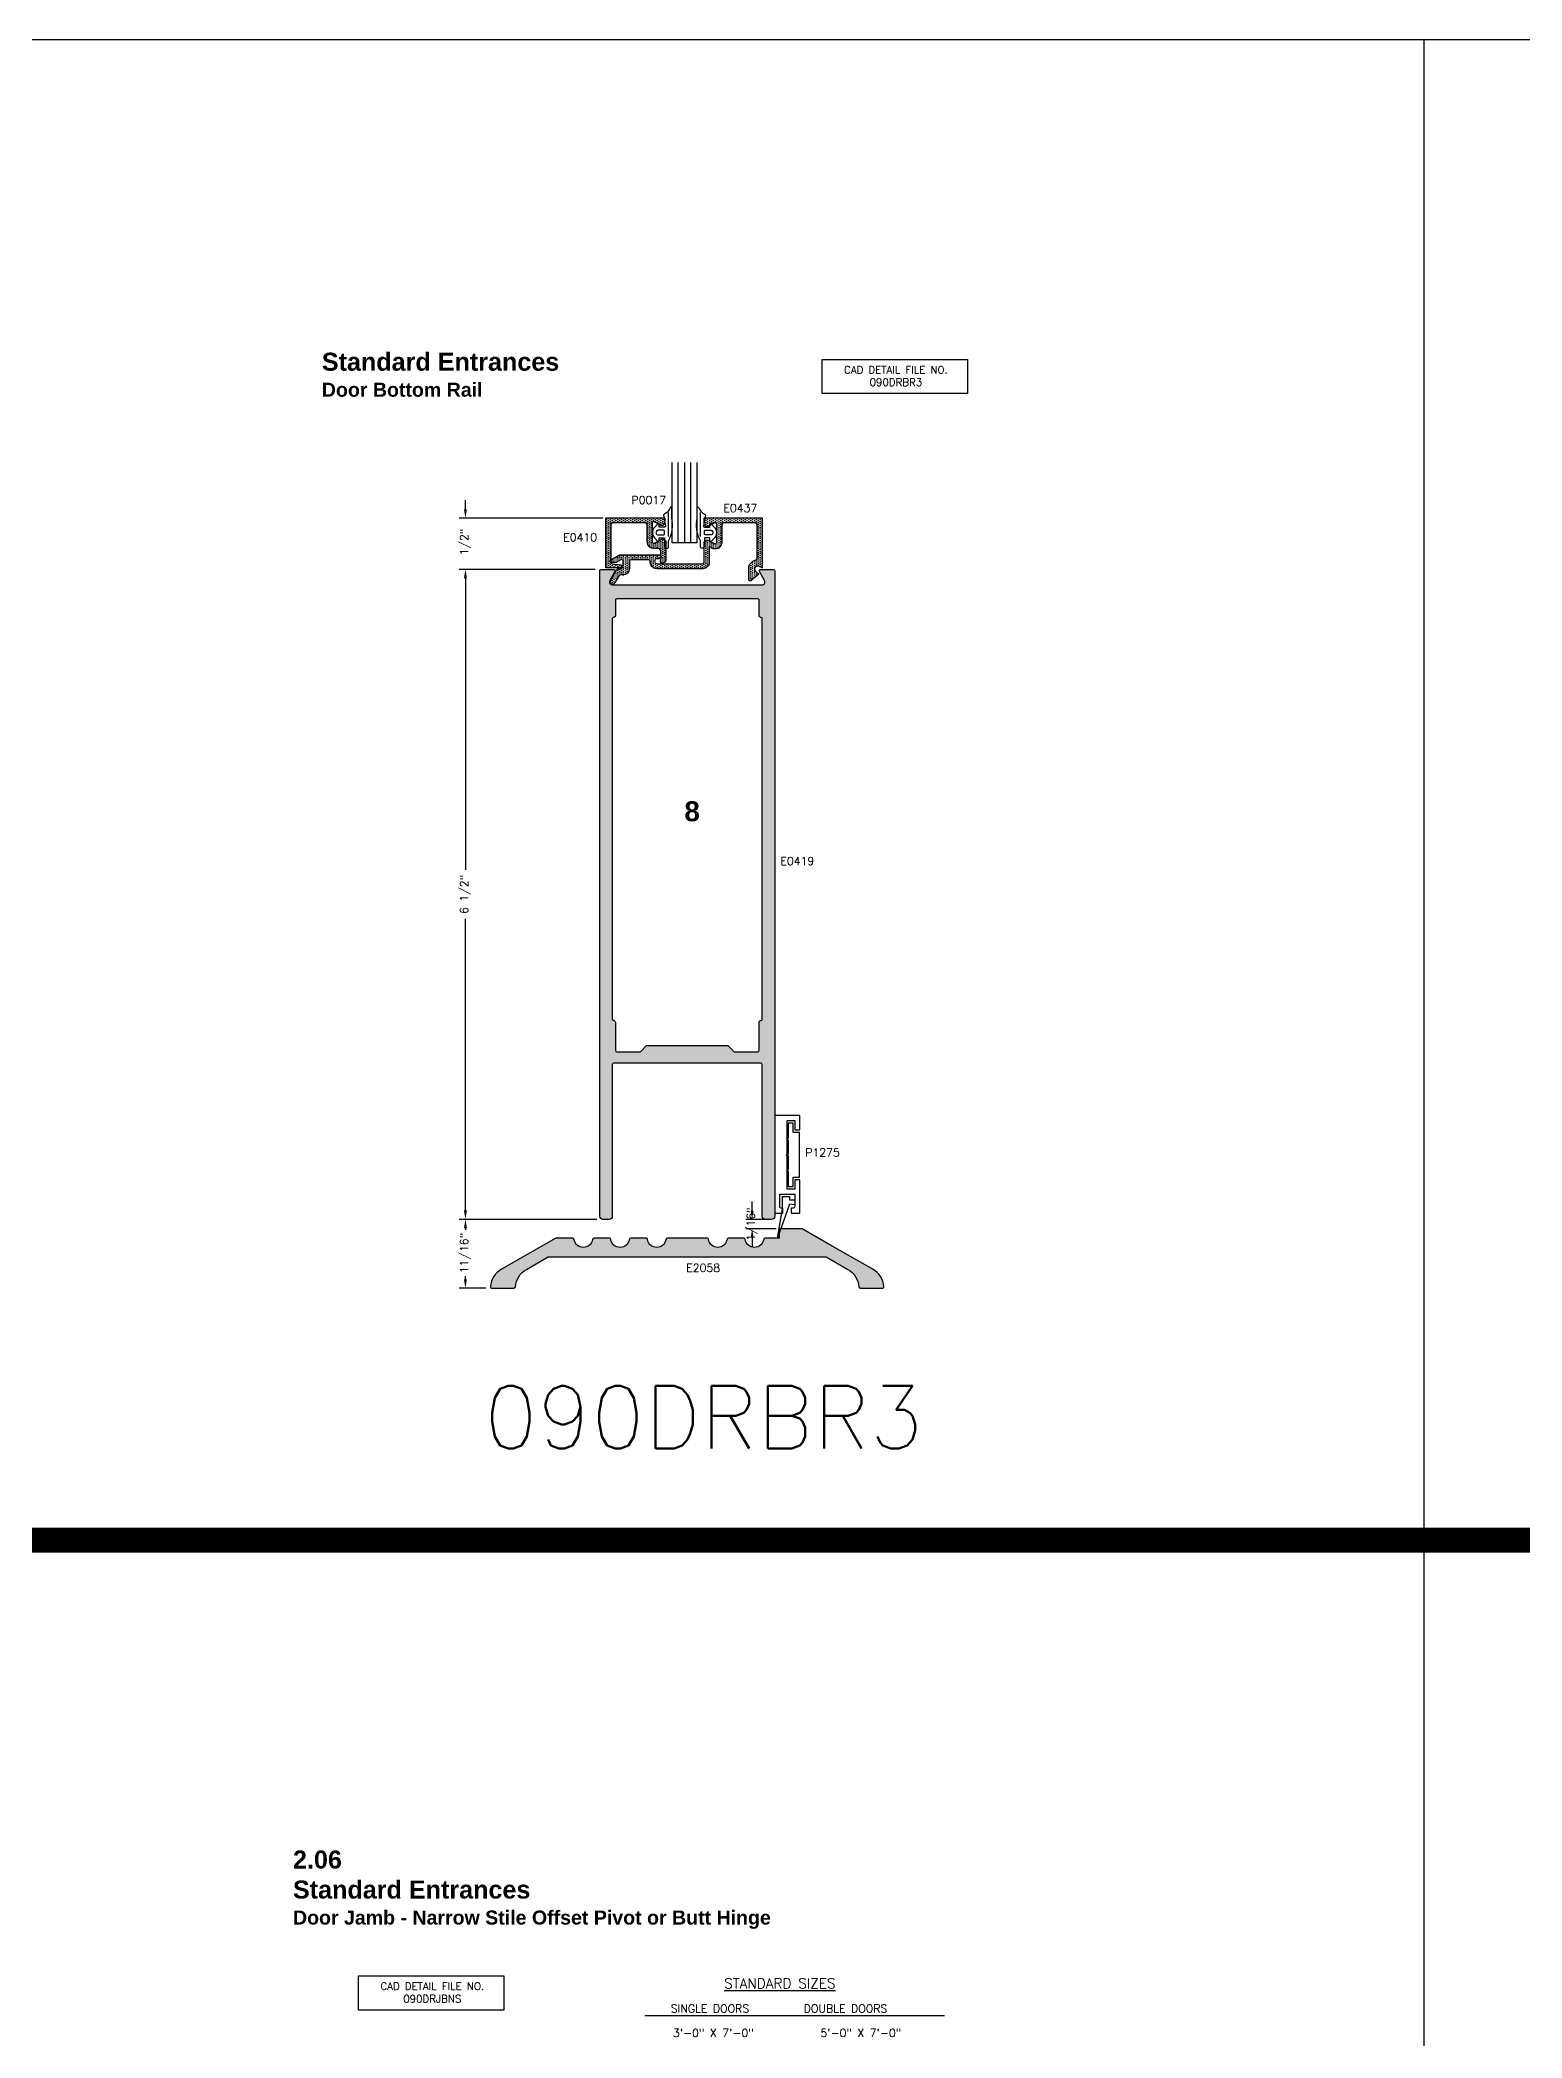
# Model space of a CAD drawing. Extents: x 0 to 130, y 0 to 90.
# Drawn here: x 29.83 to 44.66, y 69.9 to 89.88 of the extents above; entities that cross this region are included whole.
import ezdxf

# ---------------------------------------------------------------- set-up
doc = ezdxf.new("R2010")
doc.units = 0
doc.header["$MEASUREMENT"] = 0
doc.header["$PDMODE"] = 3
doc.layers.get('0').update_dxf_attribs({"linetype": 'CONTINUOUS'})
doc.layers.get('DEFPOINTS').update_dxf_attribs({"linetype": 'CONTINUOUS'})
for name, color, linetype in [('R-ANNO-DIMS', 3, 'CONTINUOUS'), ('R-ANNO-TEXT', 6, 'CONTINUOUS'), ('R-DET1', 4, 'CONTINUOUS'), ('R-DET2', 2, 'CONTINUOUS'), ('R-OTLN', 1, 'CONTINUOUS'), ('R-PAT1', 5, 'CONTINUOUS'), ('TITLE', 7, 'CONTINUOUS')]:
    doc.layers.add(name, color=color, linetype=linetype)
doc.styles.get("Standard").update_dxf_attribs({"font": 'simplex'})
doc.dimstyles.new('1X', dxfattribs={"dimscale": 0, "dimtxt": 0.08, "dimasz": 0.09, "dimexe": 0.062, "dimexo": 0.062, "dimgap": 0.045, "dimtad": 0, "dimdec": 4, "dimzin": 4, "dimtxsty": 'STANDARD', "dimcen": 0, "dimazin": 3, "dimtp": 0.02, "dimtfac": 1, "dimtdec": 4, "dimtofl": 0, "dimtmove": 0, "dimatfit": 3, "dimtolj": 1, "dimtzin": 4})
pattern_1 = [(0, (32.28446247189301, 76.1462143522989), (0.0103125, 0.020625), [0, -0.020625])]
pattern_2 = [(90, (32.16558173728173, 77.52708622339799), (0.01875, 0.009375000000000001), [0, -0.01875])]

# ---------------------------------------------------------------- blocks, each defined once
blk = doc.blocks.new('*D30')
at = {"layer": 'DEFPOINTS', "color": 0}
for p in [(34.0913948410029, 85.09700049053367), (35.52897743530254, 85.09700049053367), (35.45071913527171, 84.58499985057321)]:
    blk.add_point(p, dxfattribs=at)
at = {"layer": 'R-ANNO-DIMS', "color": 0}
for p, q in [((34.0913948410029, 85.18700049053368), (34.0913948410029, 85.27700049053368)), ((35.46697743530254, 85.09700049053367), (34.0293948410029, 85.09700049053367)), ((35.38871913527171, 84.58499985057321), (34.0293948410029, 84.58499985057321)), ((34.0913948410029, 84.49499985057321), (34.0913948410029, 84.4049998505732))]:
    blk.add_line(p, q, dxfattribs=at)
for points in [[(34.0763948410029, 85.18700049053368), (34.1063948410029, 85.18700049053368), (34.0913948410029, 85.09700049053367)], [(34.0763948410029, 84.49499985057321), (34.1063948410029, 84.49499985057321), (34.0913948410029, 84.58499985057321)]]:
    blk.add_solid(points, dxfattribs=at)
at = {"layer": 'R-ANNO-DIMS', "color": 0, "insert": (34.09139484100289, 84.85856065149858), "char_height": 0.08, "attachment_point": 5, "rotation": 90}
blk.add_mtext('\\A1;1/2"', dxfattribs=at)
blk = doc.blocks.new('*D31')
at = {"layer": 'DEFPOINTS', "color": 0}
for p in [(34.0913948410029, 78.08499985057321), (35.46671913527171, 78.08499985057321), (34.35677394527171, 77.39749985057321)]:
    blk.add_point(p, dxfattribs=at)
at = {"layer": 'R-ANNO-DIMS', "color": 0}
for p, q in [((35.40471913527171, 78.08499985057321), (34.0293948410029, 78.08499985057321)), ((34.0913948410029, 77.99499985057321), (34.0913948410029, 77.98011885564621)), ((34.29477394527171, 77.39749985057321), (34.0293948410029, 77.39749985057321)), ((34.0913948410029, 77.48749985057322), (34.0913948410029, 77.51678552231287))]:
    blk.add_line(p, q, dxfattribs=at)
for points in [[(34.07639484100289, 77.99499985057321), (34.1063948410029, 77.99499985057321), (34.0913948410029, 78.08499985057321)], [(34.07639484100289, 77.48749985057322), (34.1063948410029, 77.48749985057322), (34.0913948410029, 77.39749985057321)]]:
    blk.add_solid(points, dxfattribs=at)
at = {"layer": 'R-ANNO-DIMS', "color": 0, "insert": (34.09139484100289, 77.74845218897956), "char_height": 0.08, "attachment_point": 5, "rotation": 90}
blk.add_mtext('\\A1;11/16"', dxfattribs=at)
blk = doc.blocks.new('*D32')
at = {"layer": 'DEFPOINTS', "color": 0}
for p in [(34.09139484100289, 84.58499985057321), (35.45071913527171, 84.58499985057321), (35.46671913527171, 78.08499985057321)]:
    blk.add_point(p, dxfattribs=at)
at = {"layer": 'R-ANNO-DIMS', "color": 0}
for p, q in [((35.38871913527171, 84.58499985057321), (34.02939484100289, 84.58499985057321)), ((34.09139484100289, 84.49499985057321), (34.09139484100289, 81.57999985057322)), ((34.09139484100288, 78.17499985057322), (34.09139484100289, 81.08999985057321)), ((35.40471913527171, 78.08499985057321), (34.02939484100288, 78.08499985057321))]:
    blk.add_line(p, q, dxfattribs=at)
for points in [[(34.07639484100289, 84.49499985057321), (34.10639484100289, 84.49499985057321), (34.09139484100289, 84.58499985057321)], [(34.07639484100288, 78.17499985057322), (34.10639484100288, 78.17499985057322), (34.09139484100288, 78.08499985057321)]]:
    blk.add_solid(points, dxfattribs=at)
at = {"layer": 'R-ANNO-DIMS', "color": 0, "insert": (34.09139484100287, 81.33499985057323), "char_height": 0.08, "attachment_point": 5, "rotation": 90}
blk.add_mtext('\\A1;6 1/2"', dxfattribs=at)
blk = doc.blocks.new('*D137')
at = {"layer": 'DEFPOINTS', "color": 0}
for p in [(36.95975554237049, 77.99114493371363), (37.14439058848791, 78.08413959051828), (37.26318677613671, 77.99114493371363)]:
    blk.add_point(p, dxfattribs=at)
at = {"layer": 'R-PAT1', "color": 0}
for p, q in [((36.95975554237049, 78.17413959051828), (36.95975554237049, 78.26413959051828)), ((37.08239058848791, 78.08413959051828), (36.8977555423705, 78.08413959051828)), ((37.20118677613671, 77.99114493371363), (36.8977555423705, 77.99114493371363)), ((36.95975554237049, 77.90114493371362), (36.95975554237049, 77.81114493371362))]:
    blk.add_line(p, q, dxfattribs=at)
for points in [[(36.94475554237049, 78.17413959051828), (36.9747555423705, 78.17413959051828), (36.95975554237049, 78.08413959051828)], [(36.94475554237049, 77.90114493371362), (36.9747555423705, 77.90114493371362), (36.95975554237049, 77.99114493371363)]]:
    blk.add_solid(points, dxfattribs=at)
at = {"layer": 'R-PAT1', "color": 0, "insert": (36.95975554237049, 78.03764226211597), "char_height": 0.08, "attachment_point": 5, "rotation": 90}
blk.add_mtext('\\A1;1/16"', dxfattribs=at)

msp = doc.modelspace()

# ---------------------------------------------------------------- hatches: boundary and pattern name
at = {"layer": 'R-PAT1'}
h = msp.add_hatch(dxfattribs=at)
h.set_pattern_fill('DOTS', color=256, scale=0.3, angle=90, style=0)
h.set_pattern_definition(pattern_2)
edge = h.paths.add_edge_path()
edge.add_arc((36.05767496362991, 84.66174085057321), 0.01499981414417562, 171.949738711839, 270, ccw=False)
edge.add_line((36.04282296362992, 84.66384145057322), (36.04605896362992, 84.68674095057321))
edge.add_line((36.04605896362992, 84.68674095057321), (36.04606096362991, 84.76377975057322))
edge.add_arc((36.01506096362991, 84.7637797505732), 0.03099999999999881, 2.626522575660296e-11, 90)
edge.add_line((36.01506096362991, 84.79477975057321), (35.97624896419583, 84.79477955594756))
edge.add_arc((35.97605996362991, 84.85977945057321), 0.06500016940409062, 179.8691895552838, 270.1665987967601, ccw=False)
edge.add_line((35.91105996362991, 84.85992785057321), (35.91105896362991, 85.02074108057322))
edge.add_arc((35.88005896362991, 85.0207410805732), 0.03099999999999881, 2.626522575660296e-11, 90)
edge.add_line((35.88005896362991, 85.05174108057321), (35.57606196362991, 85.05174108057321))
edge.add_arc((35.5760619636299, 85.0207410805732), 0.03100000000000591, 89.99999999998687, 179.9999999999737)
edge.add_line((35.54506196362991, 85.02074108057322), (35.54505896362991, 84.65703445057322))
edge.add_arc((35.56005896362992, 84.65703445057322), 0.01500000000000767, 180, 263.0001558188339)
edge.add_line((35.55823096396806, 84.6421462533272), (35.64388795110511, 84.63162884856457))
edge.add_arc((35.64205996362991, 84.6167407505732), 0.01499990000000767, -90, 83.00015581884588, ccw=False)
edge.add_line((35.64205996362991, 84.60174085057321), (35.49506096362992, 84.60174095057322))
edge.add_line((35.49506096362992, 84.60174095057322), (35.49506096362992, 85.10174092797321))
edge.add_line((35.49506096362992, 85.10174092797321), (36.08606036362991, 85.10174092797321))
edge.add_line((36.08606036362991, 85.10174092797321), (36.08606195711972, 85.05443439057322))
edge.add_arc((36.05506196362991, 85.05443439057322), 0.03099999348981441, -120.00000694693989, 0, ccw=False)
edge.add_line((36.03956196362991, 85.02758761057322), (35.98355996362992, 85.05991936057322))
edge.add_arc((35.97605996362991, 85.0469289705732), 0.01500000774507941, 60.00001708033276, 179.9999618028031)
edge.add_line((35.96105995588485, 85.04692898057321), (35.96105996362991, 84.85977945057321))
edge.add_arc((35.97605996362991, 84.85977945057321), 0.01500000000000057, 180, 299.9999638211339)
edge.add_line((35.98355995542726, 84.84678906478065), (36.04956001903706, 84.88489425460764))
edge.add_arc((36.06506036362992, 84.85804755057322), 0.03100009999999092, 0, 120.00062871309049, ccw=False)
edge.add_line((36.09606046362991, 84.85804755057322), (36.09606036362992, 84.67774115057321))
edge.add_arc((36.06506019291857, 84.67774122128417), 0.03100017071142496, 270.0003155156562, 359.99986930913246, ccw=False)
edge.add_line((36.06506036362991, 84.64674105057321), (36.05767496362991, 84.64674105057321))
h = msp.add_hatch(dxfattribs=at)
h.set_pattern_fill('DOTS', color=256, scale=0.3, angle=90, style=0)
h.set_pattern_definition(pattern_2)
edge = h.paths.add_edge_path()
edge.add_line((35.64686296362991, 84.68198955057322), (35.59838196362991, 84.65399985057321))
edge.add_line((35.59838196362991, 84.65399985057321), (35.55436396362992, 84.65399973416788))
edge.add_arc((35.55436396362992, 84.6689997505732), 0.01500001640532389, 119.99996382111681, 270, ccw=False)
edge.add_line((35.54686396362992, 84.68199015057321), (35.63348496362991, 84.73199945057321))
edge.add_line((35.63348496362991, 84.73199945057321), (36.03044596362992, 84.73199936964984))
edge.add_arc((36.03044596362991, 84.71199975057323), 0.01999961907661429, -7.423219113974824, 89.9999999999797, ccw=False)
edge.add_arc((36.03044625226578, 84.71199898446476), 0.01999923389362643, 269.9991730874948, 352.57885047913993, ccw=False)
edge.add_line((36.03044596362992, 84.69199975057322), (36.00844696362991, 84.69199995057322))
edge.add_arc((36.00844696362991, 84.66699995057321), 0.02500000000000568, 90, 269.9977081688247)
edge.add_line((36.00844596362992, 84.64199995059322), (36.23886566362992, 84.64199985057321))
edge.add_line((36.23886566362992, 84.64199985057321), (36.46536326362991, 84.64199965057321))
edge.add_arc((36.46536326362991, 84.6569996505732), 0.01499999999998636, 270, 360.0000000000543)
edge.add_line((36.48036326362991, 84.65699965057321), (36.4803647528196, 84.84750565057321))
edge.add_arc((36.51136476362992, 84.84750565057323), 0.03100001081032389, 60.00001153555547, 180.0000000000263, ccw=False)
edge.add_line((36.52686476362992, 84.87435245057321), (36.58286326362992, 84.84202075057321))
edge.add_arc((36.59036326362992, 84.85501105057321), 0.01499992980283455, 239.9998451922507, 360)
edge.add_line((36.60536319343275, 84.85501105057321), (36.60536326362991, 85.03699979057322))
edge.add_arc((36.59036326362991, 85.03699979057322), 0.01500000000000057, 0, 120.0000593141656)
edge.add_line((36.58286325018192, 85.04999016386577), (36.52686481688502, 85.01765881833269))
edge.add_arc((36.51136476362992, 85.04450569057322), 0.03100010000000238, 180, 300.00000694693887, ccw=False)
edge.add_line((36.48036466362991, 85.04450569057322), (36.48036646362991, 85.10199985057321))
edge.add_line((36.48036646362991, 85.10199985057321), (37.06136396362992, 85.10199985057321))
edge.add_line((37.06136396362992, 85.10199985057321), (37.06136396362992, 84.60199985057321))
edge.add_line((37.06136396362992, 84.60199985057321), (37.02687099362991, 84.61578585057322))
edge.add_arc((37.01536634362991, 84.58699975057321), 0.0309999439488675, 68.21539075137201, 232.52509165201)
edge.add_line((36.99650554572008, 84.56239757938779), (37.02745893362992, 84.53837235057321))
edge.add_line((37.02745893362992, 84.53837235057321), (36.9500084416774, 84.4733850767303))
edge.add_arc((36.94036556362992, 84.48487485057322), 0.01499999999999959, 180, 310.0053051293254, ccw=False)
edge.add_line((36.92536556362992, 84.48487485057322), (36.92536891163403, 84.61044046411605))
edge.add_arc((37.01536618667166, 84.58699983883575), 0.09299985176187485, 106.3948619782694, 165.4011381034836, ccw=False)
edge.add_arc((36.98036649362991, 84.70595775057322), 0.03100000016533526, 286.3949807699133, 360)
edge.add_line((37.01136649379524, 84.70595775057322), (37.01136649362991, 85.02100000057321))
edge.add_arc((36.9803664936299, 85.02100000057321), 0.03100000000001302, 0, 89.99998151747582)
edge.add_line((36.98036650362991, 85.05200000057322), (36.68636396362992, 85.05200000057322))
edge.add_arc((36.68636396362992, 85.02100000057322), 0.0309999999999917, 90.00000000001312, 180.0000369650484)
edge.add_line((36.65536396362992, 85.02099998057321), (36.65536325983699, 84.85501105057321))
edge.add_arc((36.59036326362991, 84.85501105057321), 0.06499999620707797, -90.24540299565462, 0, ccw=False)
edge.add_line((36.59008486362991, 84.7900116505732), (36.57294536362991, 84.79001105057321))
edge.add_line((36.57294536362991, 84.79001105057321), (36.53036576362992, 84.81459455057322))
edge.add_line((36.53036576362992, 84.81459455057322), (36.53036326362992, 84.65699995057321))
edge.add_arc((36.46536326362991, 84.65699995057321), 0.06500000000000483, -90, 0, ccw=False)
edge.add_line((36.46536326362991, 84.59199995057321), (36.00844696362991, 84.59199953561433))
edge.add_arc((36.00844833970405, 84.66200293918008), 0.07000340357927444, 176.6303663789616, 269.99887372276226, ccw=False)
edge.add_arc((35.92359196362992, 84.66699995057321), 0.01499997685864367, 356.6275280443843, 450)
edge.add_line((35.92359196362992, 84.68199992743186), (35.74636496362992, 84.68199985057322))
edge.add_arc((35.74636496362992, 84.66699995057321), 0.01499990000000651, 90.00000000002714, 180)
edge.add_line((35.73136506362992, 84.66699995057321), (35.73136596362991, 84.59199985057322))
edge.add_arc((35.66936596362991, 84.59199985057322), 0.06200000000000472, -89.9999999999934, 0, ccw=False)
edge.add_line((35.66936596362991, 84.5299998505732), (35.64230796362992, 84.52999975057321))
edge.add_arc((35.64230796362992, 84.5149997505732), 0.01500000000001478, 90, 149.999272219154)
edge.add_line((35.62931767784048, 84.52249991557865), (35.58608365484029, 84.44761752662936))
edge.add_arc((35.56436596362991, 84.45999985057321), 0.02499960115202067, 149.6612086608388, 330.3104086753508, ccw=False)
edge.add_line((35.54278996362991, 84.47262745057321), (35.60737567784048, 84.58449991557866))
edge.add_arc((35.62036596362991, 84.57699975057321), 0.01500000000000126, 89.99999999997289, 149.9992722191404, ccw=False)
edge.add_line((35.62036596362992, 84.59199975057321), (35.63836396362991, 84.59199975057321))
edge.add_arc((35.63836396362991, 84.62299975057321), 0.03100000000000591, 270, 360)
edge.add_line((35.66936396362991, 84.62299975057321), (35.66936196362992, 84.66899905057322))
edge.add_arc((35.65436296362991, 84.66899905057322), 0.01499900000000309, 0, 119.9997728367352)
h = msp.add_hatch(dxfattribs=at)
h.set_pattern_fill('DOTS', color=256, scale=0.33, style=0)
h.set_pattern_definition(pattern_1)
edge = h.paths.add_edge_path(flags=16)
edge.add_line((35.84171913527171, 79.76098471310294), (35.90371913527171, 79.82298471310294))
edge.add_line((35.90371913527171, 79.82298471310294), (36.71771913527171, 79.82298471310294))
edge.add_line((36.71771913527171, 79.82298471310294), (36.7797191352717, 79.76098471310294))
edge.add_line((36.7797191352717, 79.76098471310294), (37.01471913527171, 79.76098471310294))
edge.add_arc((37.01471913527171, 79.77598471310293), 0.01499999999998636, 270, 360.0000000000543)
edge.add_line((37.0297191352717, 79.77598471310294), (37.0297191352717, 80.05798471310294))
edge.add_arc((37.04457230987488, 80.05813153849975), 0.01485390027869962, 89.43364285452282, 180.5663571454229, ccw=False)
edge.add_line((37.04471913527171, 80.07298471310294), (37.04571913527171, 80.07298471310294))
edge.add_arc((37.04569655462655, 80.0880072937481), 0.01502259761579356, 270.0861220001037, 359.9138779998691)
edge.add_line((37.06071913527171, 80.08798471310294), (37.06071913527171, 84.08998471310295))
edge.add_arc((37.04586596066854, 84.09013153849978), 0.01485390027869266, 359.4336428545219, 450.5663571455057)
edge.add_line((37.04571913527171, 84.10498471310294), (37.04471913527171, 84.10498471310294))
edge.add_arc((37.04474171591687, 84.1200072937481), 0.01502259761579357, 180.0861220000766, 269.9138779998692, ccw=False)
edge.add_line((37.0297191352717, 84.11998471310295), (37.0297191352717, 84.27698471310295))
edge.add_arc((37.01471913527171, 84.27698471310296), 0.01499999999999346, 359.9999999999457, 450)
edge.add_line((37.01471913527171, 84.29198471310295), (35.60671913527171, 84.29198471310295))
edge.add_arc((35.60671913527171, 84.27698471310296), 0.01499999999998636, 90, 180.0000000000543)
edge.add_line((35.59171913527171, 84.27698471310295), (35.59171913527171, 84.11998471310295))
edge.add_arc((35.57669655462654, 84.1200072937481), 0.01502259761579355, 270.0861220001308, 359.9138779999234, ccw=False)
edge.add_line((35.57671913527171, 84.10498471310294), (35.57571913527171, 84.10498471310294))
edge.add_arc((35.57557230987488, 84.09013153849978), 0.01485390027868562, 89.4336428544943, 180.566357145478)
edge.add_line((35.56071913527171, 84.08998471310295), (35.56071913527171, 80.08798471310294))
edge.add_arc((35.57574171591687, 80.0880072937481), 0.01502259761578647, 180.0861220001309, 269.9138779998963)
edge.add_line((35.57571913527171, 80.07298471310294), (35.57671913527171, 80.07298471310294))
edge.add_arc((35.57686596066853, 80.05813153849977), 0.01485390027869976, -0.5663571454776957, 90.56635714547781, ccw=False)
edge.add_line((35.59171913527171, 80.05798471310294), (35.59171913527171, 79.77598471310294))
edge.add_arc((35.60671913527171, 79.77598471310293), 0.01500000000000057, 179.9999999999457, 270)
edge.add_line((35.60671913527171, 79.76098471310294), (35.84171913527171, 79.76098471310294))
edge = h.paths.add_edge_path()
edge.add_line((35.45071913527171, 84.58499985057321), (35.57471913527171, 84.58499985057321))
edge.add_arc((35.57472875065633, 84.56999985057323), 0.01500000308184009, -29.999993203564998, 90.03672805877773, ccw=False)
edge.add_line((35.58771913527171, 84.56249985057322), (35.53751913527171, 84.47549985057321))
edge.add_arc((35.56436596362992, 84.45999985057323), 0.031000035369251, 150.0000377420836, 269.9134495081926)
edge.add_line((35.56431913527171, 84.42899985057322), (37.05711913527171, 84.42899985057322))
edge.add_arc((37.0570723069135, 84.45999985057323), 0.03100003536926205, 270.0865504917942, 389.9999622579164)
edge.add_line((37.08391913527171, 84.47549985057321), (37.03381913527171, 84.56239985057321))
edge.add_arc((37.0466890033255, 84.5700354126133), 0.01496446829626371, 89.88463108221129, 210.6802257473049, ccw=False)
edge.add_line((37.04671913527171, 84.58499985057321), (37.17071913527171, 84.58499985057321))
edge.add_arc((37.17086596066854, 84.57014667597004), 0.01485390027869976, -0.5663571454776957, 90.56635714547781, ccw=False)
edge.add_line((37.18571913527171, 84.56999985057321), (37.18571913527171, 78.11599985057322))
edge.add_arc((37.15464960402171, 78.11606938182322), 0.03106960905273399, 270.1282233866477, 359.8717766133392, ccw=False)
edge.add_line((37.1547191352717, 78.08499985057321), (37.09171913527171, 78.08499985057321))
edge.add_arc((37.09178866652172, 78.11606938182321), 0.03106960905272689, 180.1282233866346, 269.87177661333914, ccw=False)
edge.add_line((37.06071913527171, 78.11599985057322), (37.06071913527171, 79.63199985057321))
edge.add_arc((37.04571913527171, 79.63199985057321), 0.01500000000000057, 0, 90)
edge.add_line((37.04571913527171, 79.64699985057321), (35.57571913527171, 79.64699985057321))
edge.add_arc((35.57571913527171, 79.6319998505732), 0.01500000000001478, 90, 179.9999999999457)
edge.add_line((35.56071913527171, 79.63199985057321), (35.56071913527171, 78.11599985057322))
edge.add_arc((35.52964960402171, 78.11606938182322), 0.03106960905273399, 270.1282233866477, 359.8717766133392, ccw=False)
edge.add_line((35.5297191352717, 78.08499985057321), (35.46671913527171, 78.08499985057321))
edge.add_arc((35.46678866652172, 78.11606938182321), 0.03106960905272689, 180.1282233866346, 269.87177661333914, ccw=False)
edge.add_line((35.43571913527171, 78.11599985057322), (35.43571913527171, 84.56999985057321))
edge.add_arc((35.45057230987489, 84.57014667597004), 0.01485390027869976, 89.43364285452219, 180.5663571454778, ccw=False)
h = msp.add_hatch(dxfattribs=at)
h.set_pattern_fill('DOTS', color=256, scale=0.33, style=0)
h.set_pattern_definition(pattern_1)
edge = h.paths.add_edge_path()
edge.add_arc((36.00521883016827, 77.89750077308129), 0.09300015485278346, 187.983998457186, 352.0159071795285, ccw=False)
edge.add_arc((35.89826613527171, 77.88249997392393), 0.01499939570649452, 7.984137034718647, 90)
edge.add_line((35.89826613527171, 77.89749936963042), (35.74517213527171, 77.89749997392393))
edge.add_arc((35.74517213527171, 77.88249997392393), 0.01500000000000057, 90, 172.016241250117)
edge.add_arc((35.63821882315535, 77.8974995149799), 0.092999987058627, 187.9832924857649, 352.01676092941466, ccw=False)
edge.add_arc((35.53126613527171, 77.88249997392393), 0.01499938181692232, 7.983758749911926, 90.00000000002714)
edge.add_line((35.53126613527171, 77.89749935574085), (35.37817213527171, 77.89749997392393))
edge.add_arc((35.3781721352717, 77.88249997392393), 0.01500000000000057, 89.99999999997286, 172.0162412501132)
edge.add_arc((35.27121892315518, 77.89749985998947), 0.0929999359447052, 187.9835115371693, 352.0165418780682, ccw=False)
edge.add_arc((35.16426573527171, 77.88249997392393), 0.01499997600164137, 7.983440431490889, 90)
edge.add_line((35.16426573527171, 77.89749994992557), (34.99721923527171, 77.89750007392394))
edge.add_line((34.99721923527171, 77.89750007392394), (34.45141643527171, 77.58697967392393))
edge.add_arc((34.55921886401738, 77.39749990857682), 0.2179998741271739, 119.637236027473, 175.7624693260205)
edge.add_arc((34.35677393527171, 77.41249985392393), 0.01500000335072359, 175.7624283773428, 270.000038197181)
edge.add_line((34.35677394527171, 77.39749985057321), (34.57680993527171, 77.39749985392393))
edge.add_arc((34.5768099352717, 77.41249985392393), 0.01500000000000057, 270.0000000000271, 355.9187543807803)
edge.add_arc((34.80921861256061, 77.39591734153534), 0.2179995128670957, 119.63682091056049, 175.918829443999, ccw=False)
edge.add_line((34.7014177352717, 77.58539757392393), (34.92043123527171, 77.70999987392392))
edge.add_line((34.92043123527171, 77.70999987392392), (36.30972013527171, 77.70999987392392))
edge.add_line((36.30972013527171, 77.70999987392392), (37.69977013527171, 77.70999987392392))
edge.add_line((37.69977013527171, 77.70999987392392), (37.91830515390545, 77.58523570656227))
edge.add_arc((37.81022020676811, 77.39591710854859), 0.2179997416318373, 4.081225887803214, 60.27727855879277, ccw=False)
edge.add_arc((38.04262913527172, 77.41249985392392), 0.01500003839462252, 184.0812608592788, 269.9999999999729)
edge.add_line((38.04262913527171, 77.3974998155293), (38.26236913527171, 77.39750278392393))
edge.add_arc((38.26266613527171, 77.41249985392392), 0.01500001058615214, 268.8654702279836, 364.2374213086957)
edge.add_arc((38.06022111648937, 77.39749984429163), 0.2179999759032356, 4.237535432255622, 60.277546696576)
edge.add_line((38.16830529378738, 77.58681915157861), (37.76190513527171, 77.81883627392392))
edge.add_line((37.76190513527171, 77.81883627392392), (37.46122113527171, 77.99049987392394))
edge.add_line((37.46122113527171, 77.99049987392394), (37.23022113527171, 77.99049987392394))
edge.add_line((37.23022113527171, 77.99049987392394), (37.23022113527171, 77.89749997392393))
edge.add_line((37.23022113527171, 77.89749997392393), (37.09017413527171, 77.89749987392392))
edge.add_arc((37.09017442942623, 77.88249908734345), 0.01500078658335651, 90.00112352857582, 172.0135743131705)
edge.add_arc((36.98322063527171, 77.8974993989065), 0.09299978487510804, 187.9832377439027, 352.0167622560979, ccw=False)
edge.add_arc((36.87626713527171, 77.88249997392394), 0.01500037212504732, 7.983228233163953, 90)
edge.add_line((36.87626713527171, 77.89750034604899), (36.72317213527171, 77.89749997392393))
edge.add_arc((36.72317213527171, 77.88249997392393), 0.01500000000000057, 90, 172.0167717668254)
edge.add_arc((36.61621882315548, 77.89750088114737), 0.09300017680784706, 187.9841260006241, 352.01584184737624, ccw=False)
edge.add_arc((36.50926613527172, 77.88249997392393), 0.01499938181692232, 7.983758749911926, 90.00000000002714)
edge.add_line((36.50926613527171, 77.89749935574085), (36.11217213527171, 77.89749997392393))
edge.add_arc((36.11217213527171, 77.88249997392393), 0.01500000000000057, 90, 172.0167717668254)

# ---------------------------------------------------------------- linework, layer by layer
at = {"layer": 'R-ANNO-DIMS'}
msp.add_line((35.46647743530254, 85.09700049053367), (34.02773987290399, 85.09700049053367), dxfattribs=at)
at = {"layer": 'R-ANNO-TEXT'}
msp.add_line((35.88460024463446, 70.12607420141005), (38.88518700510908, 70.12607420141005), dxfattribs=at)
for points in [[(37.66170959637299, 86.68430081410031), (39.11318953936821, 86.68430081410031), (39.11318953936821, 86.34223797459637), (37.66170959637299, 86.34223797459637)], [(33.02309765178121, 70.52025351002857), (34.47457759477643, 70.52025351002857), (34.47457759477643, 70.17819067052463), (33.02309765178121, 70.17819067052463)]]:
    msp.add_lwpolyline(points, close=True, dxfattribs=at)
at = {"layer": 'R-DET1'}
for points in [[(36.05767496362991, 84.64674103642903, -0.455991135179026), (36.04282296362992, 84.66384145057322), (36.04605896362992, 84.68674095057321), (36.04606096362991, 84.76377975057322, 0.414213562373095), (36.01506096362991, 84.79477975057321), (35.97624896419583, 84.79477955594756, -0.4157347223605668), (35.91105996362991, 84.85992785057321), (35.91105896362991, 85.02074108057322, 0.414213562373095), (35.88005896362991, 85.05174108057321), (35.57606196362991, 85.05174108057321, 0.414213562373095), (35.54506196362991, 85.02074108057322), (35.54505896362991, 84.65703445057322, 0.3788668861742498), (35.55823096396806, 84.6421462533272), (35.64388795110511, 84.63162884856457, -0.9407073484462662), (35.64205996362991, 84.60174085057321), (35.49506096362992, 84.60174095057322), (35.49506096362992, 85.10174092797321), (36.08606036362991, 85.10174092797321), (36.08606195711972, 85.05443439057322, -0.5773503096053217), (36.03956196362991, 85.02758761057322), (35.98355996362992, 85.05991936057322, 0.5773499475982407), (35.96105995588485, 85.04692898057321), (35.96105996362991, 84.85977945057321, 0.5773500587095051), (35.98355995542726, 84.84678906478065), (36.04956001903706, 84.88489425460764, -0.5773539268997976), (36.09606046362991, 84.85804755057322), (36.09606036362992, 84.67774115057321, -0.4142112813889879), (36.06506036362991, 84.64674105057321), (36.05767496362991, 84.64674105057321)], [(35.64686296362991, 84.68198955057322), (35.59838196362991, 84.65399985057321), (35.55436396362992, 84.65399973416788, -0.7673272387856587), (35.54686396362992, 84.68199015057321), (35.63348496362991, 84.73199945057321), (36.03044596362992, 84.73199936964984, -0.4526903691078097), (36.05027796362991, 84.70941585057321, -0.3767703072594911), (36.03044596362992, 84.69199975057322), (36.00844696362991, 84.69199995057322, 0.9999800002000091), (36.00844596362992, 84.64199995059322), (36.23886566362992, 84.64199985057321), (36.46536326362991, 84.64199965057321, 0.414213562373095), (36.48036326362991, 84.65699965057321), (36.4803647528196, 84.84750565057321, -0.5773502020784552), (36.52686476362992, 84.87435245057321), (36.58286326362992, 84.84202075057321, 0.5773511698249314), (36.60536319343275, 84.85501105057321), (36.60536326362991, 85.03699979057322, 0.57735061426548), (36.58286325018192, 85.04999016386577), (36.52686481688502, 85.01765881833269, -0.5773503096053206), (36.48036466362991, 85.04450569057322), (36.48036646362991, 85.10199985057321), (37.06136396362992, 85.10199985057321), (37.06136396362992, 84.60199985057321), (37.02687099362991, 84.61578585057322, 0.8716619961154112), (36.99650554572008, 84.56239757938779), (37.02745893362992, 84.53837235057321), (36.9500084416774, 84.4733850767303, -0.6371028040913634), (36.92536556362992, 84.48487485057322), (36.92536891163403, 84.61044046411605, -0.263307311594275), (36.98911647362991, 84.67621825057321, 0.3326800485319401), (37.01136649379524, 84.70595775057322), (37.01136649362991, 85.02100000057321, 0.4142134678914145), (36.98036650362991, 85.05200000057322), (36.68636396362992, 85.05200000057322, 0.414213751336475), (36.65536396362992, 85.02099998057321), (36.65536325983699, 84.85501105057321, -0.4154686075962968), (36.59008486362991, 84.7900116505732), (36.57294536362991, 84.79001105057321), (36.53036576362992, 84.81459455057322), (36.53036326362992, 84.65699995057321, -0.414213562373095), (36.46536326362991, 84.59199995057321), (36.00844696362991, 84.59199953561433, -0.4315399387032696), (35.93856596362991, 84.66611755057322, 0.4315604592530941), (35.92359196362992, 84.68199992743186), (35.74636496362992, 84.68199985057322, 0.414213562373095), (35.73136506362992, 84.66699995057321), (35.73136596362991, 84.59199985057322, -0.414213562373095), (35.66936596362991, 84.5299998505732), (35.64230796362992, 84.52999975057321, 0.2679457888973785), (35.62931767784048, 84.52249991557865), (35.58608365484029, 84.44761752662936, -1.005681447737971), (35.54278996362991, 84.47262745057321), (35.60737567784048, 84.58449991557866, -0.2679457888973763), (35.62036596362992, 84.59199975057321), (35.63836396362991, 84.59199975057321, 0.414213562373095), (35.66936396362991, 84.62299975057321), (35.66936196362992, 84.66899905057322, 0.5773489476079768), (35.64686351513011, 84.6819885953381)]]:
    msp.add_lwpolyline(points, format="xyb", dxfattribs=at)
at = {"layer": 'R-DET1', "linetype": 'CONTINUOUS'}
msp.add_lwpolyline([(36.09731750379041, 77.884583222242, -0.8695312044731535), (35.91312013527171, 77.88458337392393, 0.3739635723517592), (35.89826613527171, 77.89749936963042), (35.74517213527171, 77.89749997392393, 0.37396545376329), (35.73031752308039, 77.88458335978486, -0.8695431556965437), (35.54612013527171, 77.88458327392394, 0.37396545376329), (35.53126613527171, 77.89749935574085), (35.37817213527171, 77.89749997392393, 0.37396545376329), (35.36331752308039, 77.88458335978486, -0.8695397987595875), (35.1791203352717, 77.88458327392394, 0.3739670369317837), (35.16426573527171, 77.89749994992557), (34.99721923527171, 77.89750007392394), (34.45141643527171, 77.58697967392393, 0.2499084840647688), (34.34181493837571, 77.41360823670394, 0.436045713119804), (34.35677394527171, 77.39749985057321), (34.57680993527171, 77.39749985392393, 0.3935010255899286), (34.59177189725841, 77.41143228963625, -0.2506353919711157), (34.7014177352717, 77.58539757392393), (34.92043123527171, 77.70999987392392), (36.30972013527171, 77.70999987392392), (37.69977013527171, 77.70999987392392), (37.91830515390545, 77.58523570656227, -0.2502368160869349), (38.02766713527171, 77.41143228292393, 0.3935009487958255), (38.04262913527171, 77.3974998155293), (38.26236913527171, 77.39750278392393, 0.4419490764433398), (38.27762514229113, 77.41360819799401, 0.2495134457913349), (38.16830529378738, 77.58681915157861), (37.76190513527171, 77.81883627392392), (37.46122113527171, 77.99049987392394), (37.23022113527171, 77.99049987392394), (37.23022113527171, 77.89749997392393), (37.09017413527171, 77.89749987392392, 0.3739466018685639), (37.07531913527171, 77.88458327392394, -0.8695435853193014), (36.89112213527171, 77.88458327392394, 0.3739680923086818), (36.87626713527171, 77.89750034604899), (36.72317213527171, 77.89749997392393, 0.3739680923086807), (36.70831750379041, 77.884583222242, -0.8695297265913329), (36.52412013527171, 77.88458327392394, 0.3739654537632906), (36.50926613527171, 77.89749935574085), (36.11217213527171, 77.89749997392393, 0.3739680923086807)], format="xyb", close=True, dxfattribs=at)
at = {"layer": 'R-DET2'}
for p, q in [((36.15821341362992, 84.85187038927322), (36.15821300236329, 85.65400421961895)), ((36.22071341362992, 84.85187038927322), (36.22071295526789, 85.65400421961895)), ((36.28321305712608, 85.65400421961895), (36.28321341362992, 84.85187038927322)), ((36.34571341362992, 84.85187038927322), (36.34571295526789, 85.65400421961895)), ((36.40821341362992, 84.85187038927322), (36.40821300236329, 85.65400421961895)), ((36.40821341362992, 84.85187038927322), (36.15821341362992, 84.85187038927322))]:
    msp.add_line(p, q, dxfattribs=at)
for points in [[(36.15619449008652, 85.09867628994618), (36.15619440287892, 85.19678486182875, 0.477037012448265), (36.14411331774001, 85.20656591037985, -0.1690634905219287), (36.08215778831661, 85.13765966464807, 0.3788088368526451), (36.07427692724934, 85.12700704092552), (36.09349103252234, 85.02169042283268, -0.3462419148266733), (36.08352909964947, 85.00581885655015), (36.02944218466018, 85.0058188084729), (36.02833129274028, 85.03601605342743, 0.6086559015379466), (36.01518654704798, 85.04141940870194), (35.9828759086915, 85.00486674138176, 0.3786170875212405), (35.98287600033232, 84.90177079277963), (36.01518670367125, 84.86521818290062, 0.6086559015379387), (36.02833143975756, 84.87062156154354), (36.0294422779935, 84.90081880847295), (36.08444227799347, 84.90081885736183), (36.08444235354901, 84.81581885736185, 0.9999999999999999), (36.12444235354899, 84.8158188929174), (36.124442304625, 84.87085840018503, 0.1753644488707544)], [(36.41023211779029, 85.09867640285177), (36.41023211779029, 85.19678497473437, -0.477037012448265), (36.42231319423494, 85.2065660340242, 0.1690634905219287), (36.48426878490829, 85.13765984336402, -0.3788088368526451), (36.49214965544456, 85.1270072266467), (36.47293564378631, 85.02169059147468, 0.3462419148266733), (36.48289759076724, 85.0058190340472), (36.53698450575654, 85.0058190340472), (36.53809537083447, 85.03601627998918, -0.6086559015379466), (36.55124011172377, 85.0414196469479), (36.58355078257149, 85.0048670083483, -0.3786170875212405), (36.58355078257149, 84.90177105974612), (36.55124011172377, 84.86521842114652, -0.6086559015379387), (36.53809537083447, 84.87062178810523), (36.53698450575654, 84.9008190340472), (36.48198450575654, 84.9008190340472), (36.48198450575654, 84.81581903404721, -0.9999999999999999), (36.44198450575654, 84.81581903404721), (36.44198450575654, 84.87085854131487, -0.1753644488707544)], [(35.99839486289696, 84.94581878087527, 0.341998713119647), (36.01775979296132, 84.93081879808852), (36.07644225132682, 84.9308188502507, 0.414213562373095), (36.0844422442157, 84.93881885736181), (36.08444221843793, 84.96781885736179, 0.4142135623730958), (36.07644221132683, 84.97581885025068), (36.01775975296133, 84.97581879808851, 0.341998713119647), (35.99839484956363, 84.96081878087526, 0.1270166537925822)], [(36.5680318808531, 84.9458190340472, -0.341998713119647), (36.54866696412206, 84.9308190340472), (36.48998450575654, 84.9308190340472, -0.414213562373095), (36.48198450575654, 84.93881903404721), (36.48198450575654, 84.96781903404721, -0.4142135623730958), (36.48998450575654, 84.9758190340472), (36.54866696412206, 84.9758190340472, -0.341998713119647), (36.5680318808531, 84.9608190340472, -0.1270166537925822)], [(37.26571913527171, 78.19749985057322), (37.25071913527171, 78.19749985057322, -0.4133333333333608), (37.23571913527171, 78.21249985057321), (37.23571913527171, 78.33749985057321), (37.38571913527171, 78.33749985057321), (37.38571913527171, 78.21249985057321, -0.4133333333333521), (37.37071913527171, 78.19749985057322), (37.35071913527171, 78.19749985057322), (37.35071913527171, 78.14749985057321), (37.43571913527171, 78.14749985057321), (37.43571913527171, 78.48049985057321), (37.38571913527171, 78.48049985057321), (37.38571913527171, 78.38749985057322), (37.31071913527171, 78.38749985057322), (37.31071913527171, 78.72049985057322), (37.30071913527171, 78.73049985057321), (37.31071913527171, 78.74049985057322), (37.31071913527171, 79.07349985057321), (37.38571913527171, 79.07349985057321), (37.38571913527171, 78.98049985057321), (37.43571913527171, 78.98049985057321), (37.43571913527171, 79.12349985057321), (37.18571913527171, 79.12349985057321), (37.18571913527171, 78.14749985057321), (37.26571913527171, 78.14749985057321), (37.26571913527171, 78.19749985057322)]]:
    msp.add_lwpolyline(points, format="xyb", close=True, dxfattribs=at)
for points in [[(36.12444226538031, 84.91500868349615), (36.12419444021236, 85.15478472093213)], [(36.44198450575654, 84.915008824626), (36.44223211779029, 85.15478486228217)]]:
    msp.add_lwpolyline(points, dxfattribs=at)
msp.add_lwpolyline([(37.32178774262407, 78.71849985057321), (37.32178774262407, 78.5864998505732), (37.30978774262407, 78.5744998505732), (37.32178774262407, 78.5624998505732), (37.32178774262407, 78.41299985057321), (37.37178774262406, 78.41299985057321), (37.37178774262406, 78.50699985057321), (37.43378774262407, 78.50699985057321), (37.43378774262407, 78.95399985057321), (37.37178774262406, 78.95399985057321), (37.37178774262406, 79.04799985057322), (37.32178774262407, 79.04799985057322), (37.32178774262407, 78.89849985057322), (37.30978774262407, 78.88649985057322), (37.32178774262407, 78.87449985057322), (37.32178774262407, 78.74249985057321), (37.30978774262407, 78.73049985057321)], close=True, dxfattribs=at)
at = {"layer": 'R-DET2', "extrusion": (1.224606353822377e-16, 0, -1)}
msp.add_lwpolyline([(-37.33215987587662, 78.23622031270692), (-37.21349757225673, 77.8985636940838), (-37.26215987587662, 78.18946716185727), (-37.26215987587662, 78.31446716185727), (-37.33215987587662, 78.31446716185727), (-37.33215987587662, 78.27946716185727), (-37.38715987587662, 78.27946716185727), (-37.38715987587662, 78.22946716185726)], close=True, dxfattribs=at)
at = {"layer": 'R-OTLN'}
for points in [[(35.45071913527171, 84.58499985057321), (35.57471913527171, 84.58499985057321, -0.5775639246002575), (35.58771913527171, 84.56249985057322), (35.53751913527171, 84.47549985057321, 0.5768466290998876), (35.56431913527171, 84.42899985057322), (37.05711913527171, 84.42899985057322, 0.5768466290998899), (37.08391913527171, 84.47549985057321), (37.03381913527171, 84.56239985057321, -0.5819881653924089), (37.04671913527171, 84.58499985057321), (37.17071913527171, 84.58499985057321, -0.4200158681283215), (37.18571913527171, 84.56999985057321), (37.18571913527171, 78.11599985057322, -0.4129032258064457), (37.1547191352717, 78.08499985057321), (37.09171913527171, 78.08499985057321, -0.412903225806454), (37.06071913527171, 78.11599985057322), (37.06071913527171, 79.63199985057321, 0.414213562373095), (37.04571913527171, 79.64699985057321), (35.57571913527171, 79.64699985057321, 0.4142135623730949), (35.56071913527171, 79.63199985057321), (35.56071913527171, 78.11599985057322, -0.4129032258064374), (35.5297191352717, 78.08499985057321), (35.46671913527171, 78.08499985057321, -0.4129032258064436), (35.43571913527171, 78.11599985057322), (35.43571913527171, 84.56999985057321, -0.4200158681283042), (35.45071913527171, 84.58499985057321)], [(35.84171913527171, 79.76098471310294), (35.90371913527171, 79.82298471310294), (36.71771913527171, 79.82298471310294), (36.7797191352717, 79.76098471310294), (37.01471913527171, 79.76098471310294, 0.414213562373095), (37.0297191352717, 79.77598471310294), (37.0297191352717, 80.05798471310294, -0.420015868128322), (37.04471913527171, 80.07298471310294), (37.04571913527171, 80.07298471310294, 0.4133333333333347), (37.06071913527171, 80.08798471310294), (37.06071913527171, 84.08998471310295, 0.4200158681284108), (37.04571913527171, 84.10498471310294), (37.04471913527171, 84.10498471310294, -0.4133333333333261), (37.0297191352717, 84.11998471310295), (37.0297191352717, 84.27698471310295, 0.414213562373095), (37.01471913527171, 84.29198471310295), (35.60671913527171, 84.29198471310295, 0.414213562373095), (35.59171913527171, 84.27698471310295), (35.59171913527171, 84.11998471310295, -0.4133333333333477), (35.57671913527171, 84.10498471310294), (35.57571913527171, 84.10498471310294, 0.4200158681284066), (35.56071913527171, 84.08998471310295), (35.56071913527171, 80.08798471310294, 0.4133333333333304), (35.57571913527171, 80.07298471310294), (35.57671913527171, 80.07298471310294, -0.4200158681283353), (35.59171913527171, 80.05798471310294), (35.59171913527171, 79.77598471310294, 0.414213562373095), (35.60671913527171, 79.76098471310294), (35.84171913527171, 79.76098471310294)]]:
    msp.add_lwpolyline(points, format="xyb", close=True, dxfattribs=at)
at = {"layer": 'TITLE'}
for p, q in [((117.9080004981786, 89.87895019504158), (5.249999999999998, 89.87895019504157)), ((43.67851008944942, 89.87895019504157), (43.67851008944942, 14.87895019504157))]:
    msp.add_line(p, q, dxfattribs=at)
at = {"layer": 'TITLE', "const_width": 0.25}
msp.add_lwpolyline([(0.2499999999999981, 74.87895019504157), (122.9080004981786, 74.87895019504157)], dxfattribs=at)

# ---------------------------------------------------------------- texts
msp.add_text('090DRBR3', height=0.625).set_placement((34.27735104122785, 75.79498076850393))
at = {"layer": 'R-ANNO-TEXT'}
for s, height, p in [('%%USTANDARD SIZES', 0.1, (36.68069963928108, 70.39618664469269)), ('SINGLE DOORS        DOUBLE DOORS', 0.08, (36.14542437609614, 70.15405091672854)), ('3\'-0" X 7\'-0"          5\'-0" X 7\'-0"', 0.08, (36.16695115650391, 69.90992857019508))]:
    msp.add_text(s, height=height, dxfattribs=at).set_placement(p)
for s, insert, char_height, width, attachment_point in [('CAD DETAIL FILE NO.\\P090DRBR3', (38.39839185819977, 86.6187180629165), 0.075, 1.875, 2), ('{\\fArial|b1|i0|c0|p34;8}', (36.28173394884696, 82.26658709857537, 6.210692218000771), 0.2, 7.44, 1), ('CAD DETAIL FILE NO.\\P090DRJBNS', (33.75977991360799, 70.45467075884474), 0.075, 1.875, 2)]:
    msp.add_mtext(s, dxfattribs=dict(at, insert=insert, char_height=char_height, width=width, attachment_point=attachment_point))
at = {"layer": 'R-ANNO-TEXT', "char_height": 0.08}
for s, insert, attachment_point in [('\\A1;P0017', (36.09900188761156, 85.27875000364973), 6), ('\\A1;E0437', (37.0115297786659, 85.1977194722039), 6), ('\\A1;E0410', (35.40895290036696, 84.90543068808422), 6), ('\\A1;E0419', (37.24226406156937, 81.66866477574567), 4), ('\\A1;P1275', (37.49073564950929, 78.75386692899752), 4), ('\\A1;E2058', (36.30001488939904, 77.60094145823979), 4)]:
    msp.add_mtext(s, dxfattribs=dict(at, insert=insert, attachment_point=attachment_point))
at = {"layer": 'TITLE', "char_height": 0.18, "width": 7.44, "attachment_point": 1}
for s, insert in [('{\\fArial|b1|i0|c0|p34;\\PStandard Entrances\\P\\H0.7778x;Door Bottom Rail}', (32.65473796587595, 87.05166073982835, 6.210692218000771)), ('{\\fArial|b1|i0|c0|p34;2.06\\PStandard Entrances\\P\\H0.7778x;Door Jamb - Narrow Stile Offset Pivot or Butt Hinge}', (32.36593939457863, 71.77414975530446, 6.210692218000771))]:
    msp.add_mtext(s, dxfattribs=dict(at, insert=insert))

# ---------------------------------------------------------------- dimensions: what is measured, and where the dimension line sits
at = {"layer": 'R-ANNO-DIMS'}
for base, p1, p2, picture, middle in [((34.0913948410029, 85.09700049053367), (35.45071913527171, 84.58499985057321), (35.52897743530254, 85.09700049053367), '*D30', (34.09139484100289, 84.85856065149858)), ((34.0913948410029, 78.08499985057321), (34.35677394527171, 77.39749985057321), (35.46671913527171, 78.08499985057321), '*D31', (34.09139484100289, 77.74845218897956))]:
    dim = msp.add_linear_dim(base=base, p1=p1, p2=p2, angle=90, dimstyle='1X', override={"dimscale": 1, "dimpost": '"'}, dxfattribs=at)
    dim.commit()
    dim.dimension.update_dxf_attribs({"geometry": picture, "text_midpoint": middle, "dimtype": 160})
dim = msp.add_linear_dim(base=(34.09139484100289, 84.58499985057321), p1=(35.46671913527171, 78.08499985057321), p2=(35.45071913527171, 84.58499985057321), angle=90, dimstyle='1X', override={"dimscale": 1, "dimpost": '"'}, dxfattribs=at)
dim.commit()
dim.dimension.update_dxf_attribs({"geometry": '*D32', "text_midpoint": (34.09139484100287, 81.33499985057323)})
at = {"layer": 'R-PAT1'}
dim = msp.add_linear_dim(base=(36.95975554237049, 77.99114493371363), p1=(37.14439058848791, 78.08413959051828), p2=(37.26318677613671, 77.99114493371363), angle=90, dimstyle='1X', override={"dimscale": 1, "dimpost": '"'}, dxfattribs=at)
dim.commit()
dim.dimension.update_dxf_attribs({"geometry": '*D137', "text_midpoint": (36.95975554237049, 78.03764226211597), "dimtype": 160})

doc.saveas('drawing.dxf')
